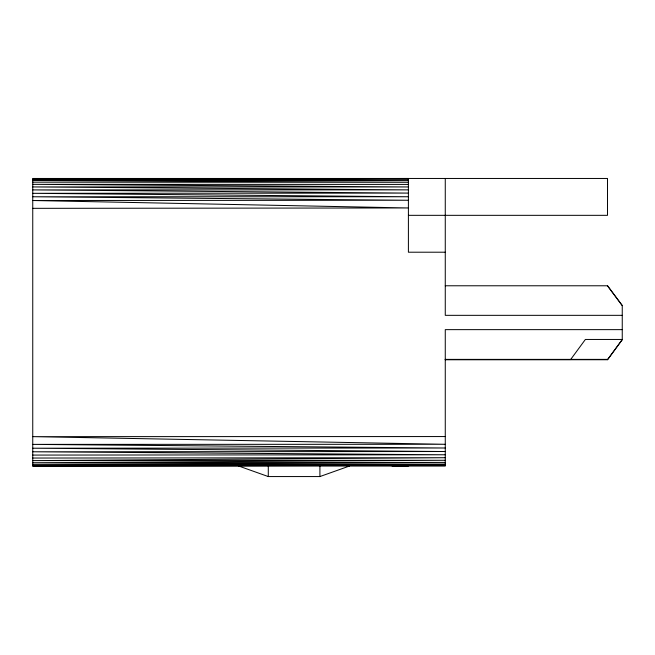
<?xml version="1.0" encoding="UTF-8"?>
<svg xmlns="http://www.w3.org/2000/svg" width="655" height="655" viewBox="0 0 655 655"><rect width="100%" height="100%" fill="white"/><g stroke="black" fill="none" stroke-linecap="round" stroke-linejoin="round"><path stroke-width="0.98" d="M445.269 359.734L607.504 359.734L622.25 339.634L622.25 305.508L607.504 285.776L445.269 285.776M607.504 359.734L622.25 339.634M238.788 466.057L268.288 476.562L319.91 476.562L349.402 466.057M32.75 182.172L408.401 182.278L32.75 180.477L408.401 180.592L32.75 179.282L408.401 178.463L408.401 252.208L445.269 252.208M408.401 215.331L607.504 215.331L607.504 178.463L32.75 178.463L32.75 466.057L445.269 465.263L32.75 465.476L445.269 464.084L32.75 464.362L445.269 462.405L32.75 462.733L445.269 460.277L32.75 460.612L445.269 457.714L32.75 458.042M32.75 179.282L408.401 179.38M408.401 184.407L32.75 184.333L408.401 186.953L32.75 186.929L408.401 189.868L32.75 189.901L408.401 193.094L32.75 193.323L408.401 196.754L32.75 196.754L408.401 200.258L32.75 200.512L408.401 207.963L32.75 208.339M622.25 315.333L445.269 315.333L445.269 178.463M622.25 329.637L445.269 329.637L445.269 466.057L32.75 466.057M622.25 339.454L585.382 339.454L570.628 359.546L445.269 359.546M445.269 359.382L607.504 359.382M445.269 436.558L32.75 436.639L445.269 444.295L32.75 444.385L445.269 448.004L32.75 448.217L445.269 451.524L32.75 451.778L445.269 454.775L32.75 455.078M392.067 466.033L408.401 466.057M607.504 285.776L622.25 305.615M319.91 466.057L319.91 476.562M268.288 466.057L268.288 476.562"/></g></svg>
